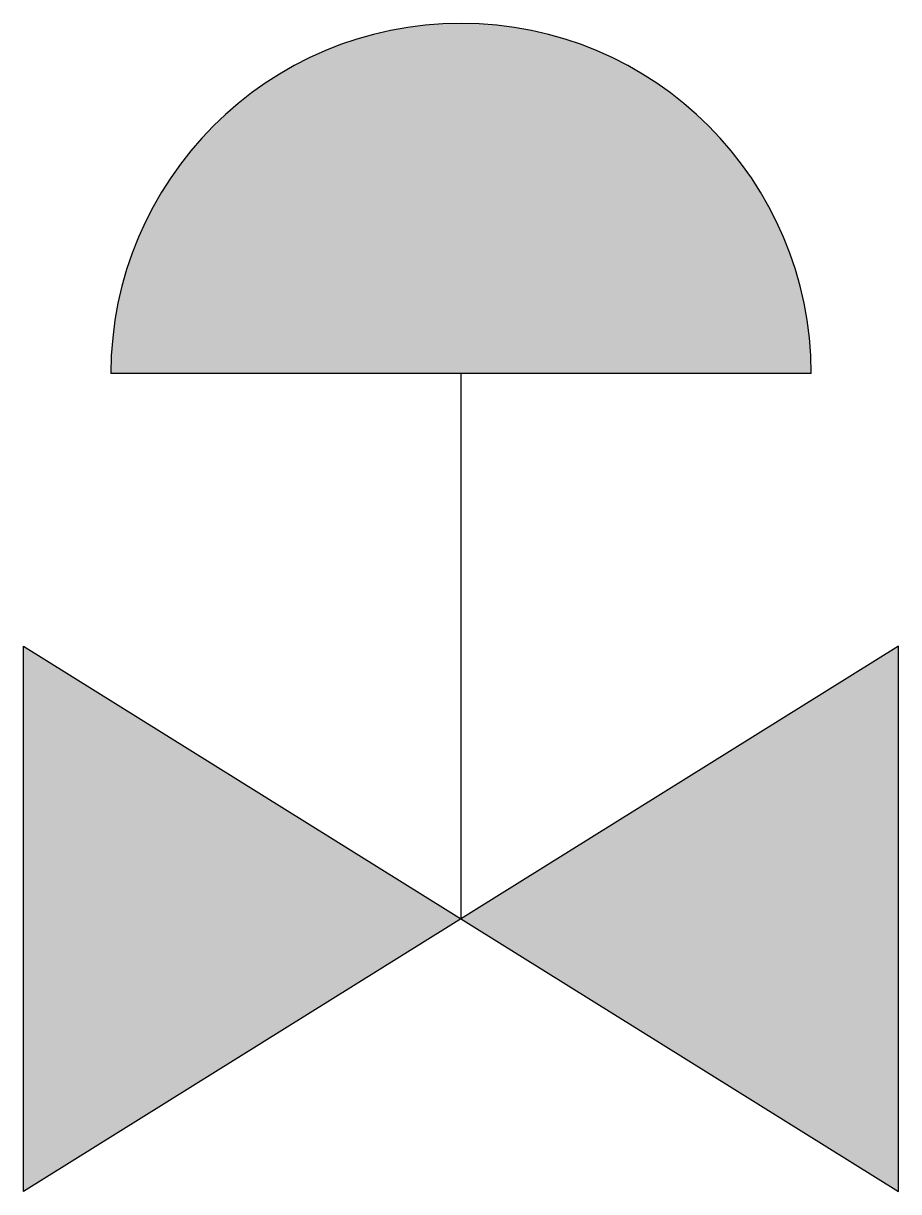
# Model space of a CAD drawing. Header units: millimetres. Extents: x -10134.305 to -10134.064, y 61.804 to 62.125.
import ezdxf

# ---------------------------------------------------------------- set-up
doc = ezdxf.new("R2010")
doc.units = ezdxf.units.MM
doc.header["$LTSCALE"] = 10
doc.layers.add('Tub_Válvulas', color=2, linetype='Continuous')

msp = doc.modelspace()

# ---------------------------------------------------------------- hatches: boundary and pattern name
at = {"layer": 'Tub_Válvulas'}
msp.add_hatch(color=1, dxfattribs=at).paths.add_polyline_path([(-10134.28081, 62.02903), (-10134.08812, 62.02903, 1)])
h = msp.add_hatch(color=1, dxfattribs=at)
h.paths.add_polyline_path([(-10134.30489, 61.80403), (-10134.18446, 61.87903), (-10134.30489, 61.95403)])
h.paths.add_polyline_path([(-10134.06403, 61.95403), (-10134.18446, 61.87903), (-10134.06403, 61.80403)])

# ---------------------------------------------------------------- linework, layer by layer
for p, q in [((-10134.08812, 62.02903), (-10134.28081, 62.02903)), ((-10134.18446, 61.87903), (-10134.18446, 62.02903)), ((-10134.30489, 61.80403), (-10134.30489, 61.95403)), ((-10134.30489, 61.95403), (-10134.06403, 61.80403)), ((-10134.06403, 61.95403), (-10134.30489, 61.80403)), ((-10134.06403, 61.80403), (-10134.06403, 61.95403))]:
    msp.add_line(p, q, dxfattribs=at)
msp.add_arc((-10134.18446, 62.02903), 0.09635, 0, 180, dxfattribs=at)

doc.saveas('drawing.dxf')
